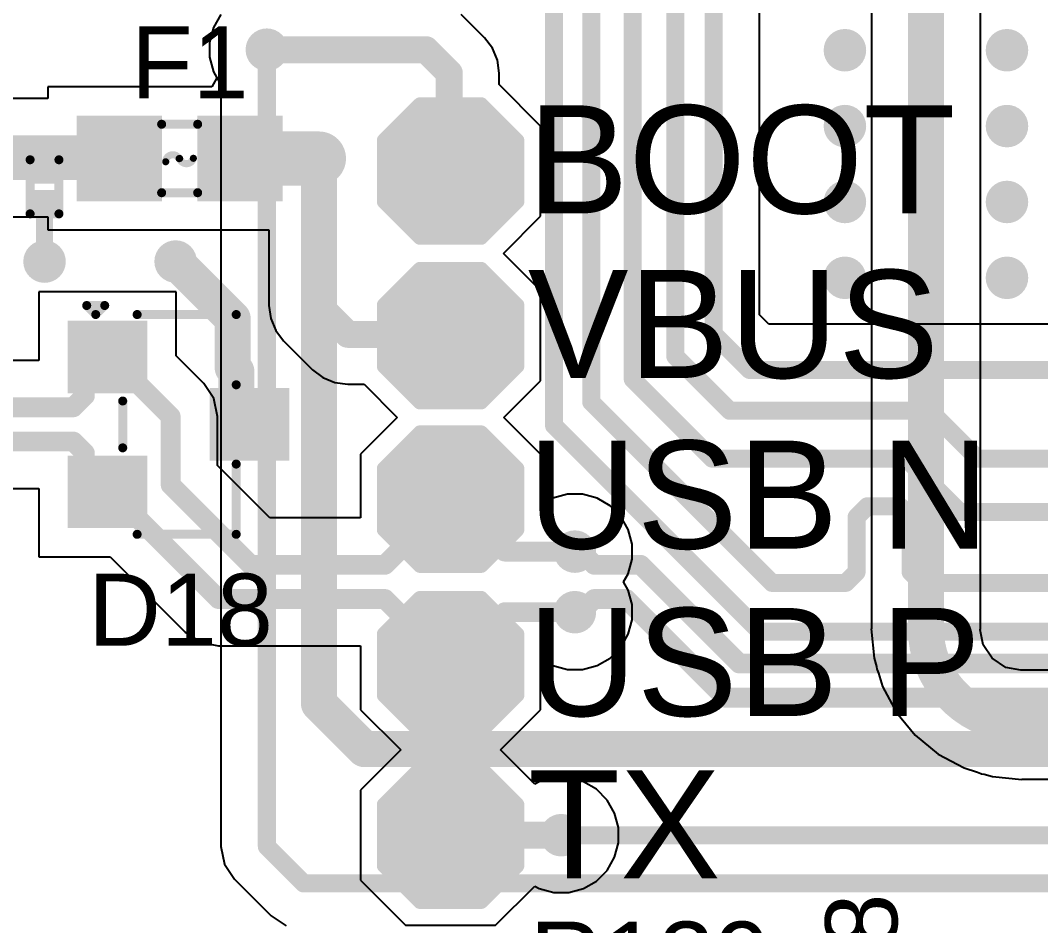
# Model space of a CAD drawing. Header units: millimetres. Extents: x 0 to 214, y 0 to 214.
# Drawn here: x 1.258 to 1.825, y 3.343 to 3.845 of the extents above; entities that cross this region are included whole.
import ezdxf

# ---------------------------------------------------------------- set-up
doc = ezdxf.new("R2010")
doc.units = ezdxf.units.MM
doc.header["$MEASUREMENT"] = 0
for name, color, linetype in [('BottomLayer', 5, 'Continuous'), ('BottomSolder', 6, 'Continuous'), ('TopLayer', 1, 'Continuous'), ('TopOverlay', 2, 'Continuous'), ('TopPaste', 8, 'Continuous'), ('TopSolder', 216, 'Continuous'), ('ViaHoleLayer', 16, 'Continuous')]:
    doc.layers.add(name, color=color, linetype=linetype)
doc.styles.add('Arial', font='', dxfattribs={"height": 0.2})
doc.styles.get('Arial').set_extended_font_data('Arial')

# ---------------------------------------------------------------- blocks, each defined once
blk = doc.blocks.new('T__________46')
at = {"layer": 'TopLayer'}
blk.add_hatch(color=1, dxfattribs=at).paths.add_polyline_path([(0.015, 0.03), (-0.015, 0.03), (-0.03, 0.015), (-0.03, -0.015), (-0.015, -0.03), (0.015, -0.03), (0.03, -0.015), (0.03, 0.015)])
at = {"layer": 'TopPaste'}
blk.add_hatch(color=8, dxfattribs=at).paths.add_polyline_path([(0.015, 0.03), (-0.015, 0.03), (-0.03, 0.015), (-0.03, -0.015), (-0.015, -0.03), (0.015, -0.03), (0.03, -0.015), (0.03, 0.015)])
at = {"layer": 'TopSolder'}
blk.add_hatch(color=216, dxfattribs=at).paths.add_polyline_path([(0.017, 0.034), (-0.017, 0.034), (-0.034, 0.017), (-0.034, -0.017), (-0.017, -0.034), (0.017, -0.034), (0.034, -0.017), (0.034, 0.017)])
at = {"layer": 'TopOverlay', "const_width": 0.00787}
for points in [[(-0.037, 0.017), (-0.017, 0.037)], [(-0.017, 0.037), (0.017, 0.037)], [(0.017, 0.037), (0.037, 0.017)], [(-0.037, -0.017), (-0.037, 0.017)], [(0.037, -0.017), (0.037, 0.017)], [(-0.037, -0.017), (-0.017, -0.037)], [(0.017, -0.037), (0.037, -0.017)], [(-0.017, -0.037), (0.017, -0.037)]]:
    blk.add_lwpolyline(points, dxfattribs=at)
at = {"layer": 'TopOverlay', "const_width": 0.00394}
for points in [[(-0.01897, 0.037, 1), (-0.01503, 0.037, 1)], [(-0.01897, 0.037, 1), (-0.01503, 0.037, 1)], [(0.01503, 0.037, 1), (0.01897, 0.037, 1)], [(0.01503, 0.037, 1), (0.01897, 0.037, 1)], [(-0.03897, 0.017, 1), (-0.03503, 0.017, 1)], [(-0.03897, 0.017, 1), (-0.03503, 0.017, 1)], [(0.03503, 0.017, 1), (0.03897, 0.017, 1)], [(0.03503, 0.017, 1), (0.03897, 0.017, 1)], [(-0.03897, -0.017, 1), (-0.03503, -0.017, 1)], [(-0.03897, -0.017, 1), (-0.03503, -0.017, 1)], [(0.03503, -0.017, 1), (0.03897, -0.017, 1)], [(0.03503, -0.017, 1), (0.03897, -0.017, 1)], [(-0.01897, -0.037, 1), (-0.01503, -0.037, 1)], [(-0.01897, -0.037, 1), (-0.01503, -0.037, 1)], [(0.01503, -0.037, 1), (0.01897, -0.037, 1)], [(0.01503, -0.037, 1), (0.01897, -0.037, 1)]]:
    blk.add_lwpolyline(points, format="xyb", close=True, dxfattribs=at)
blk = doc.blocks.new('T__________47')
at = {"layer": 'TopLayer'}
blk.add_hatch(color=1, dxfattribs=at).paths.add_polyline_path([(0.015, 0.03), (-0.015, 0.03), (-0.03, 0.015), (-0.03, -0.015), (-0.015, -0.03), (0.015, -0.03), (0.03, -0.015), (0.03, 0.015)])
at = {"layer": 'TopPaste'}
blk.add_hatch(color=8, dxfattribs=at).paths.add_polyline_path([(0.015, 0.03), (-0.015, 0.03), (-0.03, 0.015), (-0.03, -0.015), (-0.015, -0.03), (0.015, -0.03), (0.03, -0.015), (0.03, 0.015)])
at = {"layer": 'TopSolder'}
blk.add_hatch(color=216, dxfattribs=at).paths.add_polyline_path([(0.017, 0.034), (-0.017, 0.034), (-0.034, 0.017), (-0.034, -0.017), (-0.017, -0.034), (0.017, -0.034), (0.034, -0.017), (0.034, 0.017)])
at = {"layer": 'TopOverlay', "const_width": 0.00787}
for points in [[(-0.037, 0.017), (-0.017, 0.037)], [(-0.017, 0.037), (0.017, 0.037)], [(0.017, 0.037), (0.037, 0.017)], [(-0.037, -0.017), (-0.037, 0.017)], [(0.037, -0.017), (0.037, 0.017)], [(-0.037, -0.017), (-0.017, -0.037)], [(0.017, -0.037), (0.037, -0.017)], [(-0.017, -0.037), (0.017, -0.037)]]:
    blk.add_lwpolyline(points, dxfattribs=at)
at = {"layer": 'TopOverlay', "const_width": 0.00394}
for points in [[(-0.01897, 0.037, 1), (-0.01503, 0.037, 1)], [(-0.01897, 0.037, 1), (-0.01503, 0.037, 1)], [(0.01503, 0.037, 1), (0.01897, 0.037, 1)], [(0.01503, 0.037, 1), (0.01897, 0.037, 1)], [(-0.03897, 0.017, 1), (-0.03503, 0.017, 1)], [(-0.03897, 0.017, 1), (-0.03503, 0.017, 1)], [(0.03503, 0.017, 1), (0.03897, 0.017, 1)], [(0.03503, 0.017, 1), (0.03897, 0.017, 1)], [(-0.03897, -0.017, 1), (-0.03503, -0.017, 1)], [(-0.03897, -0.017, 1), (-0.03503, -0.017, 1)], [(0.03503, -0.017, 1), (0.03897, -0.017, 1)], [(0.03503, -0.017, 1), (0.03897, -0.017, 1)], [(-0.01897, -0.037, 1), (-0.01503, -0.037, 1)], [(-0.01897, -0.037, 1), (-0.01503, -0.037, 1)], [(0.01503, -0.037, 1), (0.01897, -0.037, 1)], [(0.01503, -0.037, 1), (0.01897, -0.037, 1)]]:
    blk.add_lwpolyline(points, format="xyb", close=True, dxfattribs=at)
blk = doc.blocks.new('T__________48')
at = {"layer": 'TopLayer'}
blk.add_hatch(color=1, dxfattribs=at).paths.add_polyline_path([(0.015, 0.03), (-0.015, 0.03), (-0.03, 0.015), (-0.03, -0.015), (-0.015, -0.03), (0.015, -0.03), (0.03, -0.015), (0.03, 0.015)])
at = {"layer": 'TopPaste'}
blk.add_hatch(color=8, dxfattribs=at).paths.add_polyline_path([(0.015, 0.03), (-0.015, 0.03), (-0.03, 0.015), (-0.03, -0.015), (-0.015, -0.03), (0.015, -0.03), (0.03, -0.015), (0.03, 0.015)])
at = {"layer": 'TopSolder'}
blk.add_hatch(color=216, dxfattribs=at).paths.add_polyline_path([(0.017, 0.034), (-0.017, 0.034), (-0.034, 0.017), (-0.034, -0.017), (-0.017, -0.034), (0.017, -0.034), (0.034, -0.017), (0.034, 0.017)])
at = {"layer": 'TopOverlay', "const_width": 0.00787}
for points in [[(-0.037, 0.017), (-0.017, 0.037)], [(-0.017, 0.037), (0.017, 0.037)], [(0.017, 0.037), (0.037, 0.017)], [(-0.037, -0.017), (-0.037, 0.017)], [(0.037, -0.017), (0.037, 0.017)], [(-0.037, -0.017), (-0.017, -0.037)], [(0.017, -0.037), (0.037, -0.017)], [(-0.017, -0.037), (0.017, -0.037)]]:
    blk.add_lwpolyline(points, dxfattribs=at)
at = {"layer": 'TopOverlay', "const_width": 0.00394}
for points in [[(-0.01897, 0.037, 1), (-0.01503, 0.037, 1)], [(-0.01897, 0.037, 1), (-0.01503, 0.037, 1)], [(0.01503, 0.037, 1), (0.01897, 0.037, 1)], [(0.01503, 0.037, 1), (0.01897, 0.037, 1)], [(-0.03897, 0.017, 1), (-0.03503, 0.017, 1)], [(-0.03897, 0.017, 1), (-0.03503, 0.017, 1)], [(0.03503, 0.017, 1), (0.03897, 0.017, 1)], [(0.03503, 0.017, 1), (0.03897, 0.017, 1)], [(-0.03897, -0.017, 1), (-0.03503, -0.017, 1)], [(-0.03897, -0.017, 1), (-0.03503, -0.017, 1)], [(0.03503, -0.017, 1), (0.03897, -0.017, 1)], [(0.03503, -0.017, 1), (0.03897, -0.017, 1)], [(-0.01897, -0.037, 1), (-0.01503, -0.037, 1)], [(-0.01897, -0.037, 1), (-0.01503, -0.037, 1)], [(0.01503, -0.037, 1), (0.01897, -0.037, 1)], [(0.01503, -0.037, 1), (0.01897, -0.037, 1)]]:
    blk.add_lwpolyline(points, format="xyb", close=True, dxfattribs=at)
blk = doc.blocks.new('T__________49')
at = {"layer": 'TopLayer'}
blk.add_hatch(color=1, dxfattribs=at).paths.add_polyline_path([(0.015, 0.03), (-0.015, 0.03), (-0.03, 0.015), (-0.03, -0.015), (-0.015, -0.03), (0.015, -0.03), (0.03, -0.015), (0.03, 0.015)])
at = {"layer": 'TopPaste'}
blk.add_hatch(color=8, dxfattribs=at).paths.add_polyline_path([(0.015, 0.03), (-0.015, 0.03), (-0.03, 0.015), (-0.03, -0.015), (-0.015, -0.03), (0.015, -0.03), (0.03, -0.015), (0.03, 0.015)])
at = {"layer": 'TopSolder'}
blk.add_hatch(color=216, dxfattribs=at).paths.add_polyline_path([(0.017, 0.034), (-0.017, 0.034), (-0.034, 0.017), (-0.034, -0.017), (-0.017, -0.034), (0.017, -0.034), (0.034, -0.017), (0.034, 0.017)])
at = {"layer": 'TopOverlay', "const_width": 0.00787}
for points in [[(-0.037, 0.017), (-0.017, 0.037)], [(-0.017, 0.037), (0.017, 0.037)], [(0.017, 0.037), (0.037, 0.017)], [(-0.037, -0.017), (-0.037, 0.017)], [(0.037, -0.017), (0.037, 0.017)], [(-0.037, -0.017), (-0.017, -0.037)], [(0.017, -0.037), (0.037, -0.017)], [(-0.017, -0.037), (0.017, -0.037)]]:
    blk.add_lwpolyline(points, dxfattribs=at)
at = {"layer": 'TopOverlay', "const_width": 0.00394}
for points in [[(-0.01897, 0.037, 1), (-0.01503, 0.037, 1)], [(-0.01897, 0.037, 1), (-0.01503, 0.037, 1)], [(0.01503, 0.037, 1), (0.01897, 0.037, 1)], [(0.01503, 0.037, 1), (0.01897, 0.037, 1)], [(-0.03897, 0.017, 1), (-0.03503, 0.017, 1)], [(-0.03897, 0.017, 1), (-0.03503, 0.017, 1)], [(0.03503, 0.017, 1), (0.03897, 0.017, 1)], [(0.03503, 0.017, 1), (0.03897, 0.017, 1)], [(-0.03897, -0.017, 1), (-0.03503, -0.017, 1)], [(-0.03897, -0.017, 1), (-0.03503, -0.017, 1)], [(0.03503, -0.017, 1), (0.03897, -0.017, 1)], [(0.03503, -0.017, 1), (0.03897, -0.017, 1)], [(-0.01897, -0.037, 1), (-0.01503, -0.037, 1)], [(-0.01897, -0.037, 1), (-0.01503, -0.037, 1)], [(0.01503, -0.037, 1), (0.01897, -0.037, 1)], [(0.01503, -0.037, 1), (0.01897, -0.037, 1)]]:
    blk.add_lwpolyline(points, format="xyb", close=True, dxfattribs=at)
blk = doc.blocks.new('T__________50')
at = {"layer": 'TopLayer'}
blk.add_hatch(color=1, dxfattribs=at).paths.add_polyline_path([(0.015, 0.03), (-0.015, 0.03), (-0.03, 0.015), (-0.03, -0.015), (-0.015, -0.03), (0.015, -0.03), (0.03, -0.015), (0.03, 0.015)])
at = {"layer": 'TopPaste'}
blk.add_hatch(color=8, dxfattribs=at).paths.add_polyline_path([(0.015, 0.03), (-0.015, 0.03), (-0.03, 0.015), (-0.03, -0.015), (-0.015, -0.03), (0.015, -0.03), (0.03, -0.015), (0.03, 0.015)])
at = {"layer": 'TopSolder'}
blk.add_hatch(color=216, dxfattribs=at).paths.add_polyline_path([(0.017, 0.034), (-0.017, 0.034), (-0.034, 0.017), (-0.034, -0.017), (-0.017, -0.034), (0.017, -0.034), (0.034, -0.017), (0.034, 0.017)])
at = {"layer": 'TopOverlay', "const_width": 0.00787}
for points in [[(-0.037, 0.017), (-0.017, 0.037)], [(-0.017, 0.037), (0.017, 0.037)], [(0.017, 0.037), (0.037, 0.017)], [(-0.037, -0.017), (-0.037, 0.017)], [(0.037, -0.017), (0.037, 0.017)], [(-0.037, -0.017), (-0.017, -0.037)], [(0.017, -0.037), (0.037, -0.017)], [(-0.017, -0.037), (0.017, -0.037)]]:
    blk.add_lwpolyline(points, dxfattribs=at)
at = {"layer": 'TopOverlay', "const_width": 0.00394}
for points in [[(-0.01897, 0.037, 1), (-0.01503, 0.037, 1)], [(-0.01897, 0.037, 1), (-0.01503, 0.037, 1)], [(0.01503, 0.037, 1), (0.01897, 0.037, 1)], [(0.01503, 0.037, 1), (0.01897, 0.037, 1)], [(-0.03897, 0.017, 1), (-0.03503, 0.017, 1)], [(-0.03897, 0.017, 1), (-0.03503, 0.017, 1)], [(0.03503, 0.017, 1), (0.03897, 0.017, 1)], [(0.03503, 0.017, 1), (0.03897, 0.017, 1)], [(-0.03897, -0.017, 1), (-0.03503, -0.017, 1)], [(-0.03897, -0.017, 1), (-0.03503, -0.017, 1)], [(0.03503, -0.017, 1), (0.03897, -0.017, 1)], [(0.03503, -0.017, 1), (0.03897, -0.017, 1)], [(-0.01897, -0.037, 1), (-0.01503, -0.037, 1)], [(-0.01897, -0.037, 1), (-0.01503, -0.037, 1)], [(0.01503, -0.037, 1), (0.01897, -0.037, 1)], [(0.01503, -0.037, 1), (0.01897, -0.037, 1)]]:
    blk.add_lwpolyline(points, format="xyb", close=True, dxfattribs=at)
blk = doc.blocks.new('F____0603_165')
at = {"layer": 'TopLayer'}
for points in [[(-0.01378, -0.01969), (-0.05315, -0.01969), (-0.05315, 0.01969), (-0.01378, 0.01969)], [(0.05315, -0.01969), (0.01378, -0.01969), (0.01378, 0.01969), (0.05315, 0.01969)]]:
    blk.add_hatch(color=1, dxfattribs=at).paths.add_polyline_path(points)
at = {"layer": 'TopPaste'}
for points in [[(-0.01378, -0.01969), (-0.05315, -0.01969), (-0.05315, 0.01969), (-0.01378, 0.01969)], [(0.05315, -0.01969), (0.01378, -0.01969), (0.01378, 0.01969), (0.05315, 0.01969)]]:
    blk.add_hatch(color=8, dxfattribs=at).paths.add_polyline_path(points)
at = {"layer": 'TopSolder'}
for points in [[(-0.00978, -0.02369), (-0.05715, -0.02369), (-0.05715, 0.02369), (-0.00978, 0.02369)], [(0.05715, -0.02369), (0.00978, -0.02369), (0.00978, 0.02369), (0.05715, 0.02369)]]:
    blk.add_hatch(color=216, dxfattribs=at).paths.add_polyline_path(points)
at = {"layer": 'TopOverlay', "const_width": 0.005}
for points in [[(0.01, 0.019), (-0.01, 0.019)], [(0.01, -0.019), (-0.01, -0.019)]]:
    blk.add_lwpolyline(points, dxfattribs=at)
at = {"layer": 'TopOverlay'}
for points, const_width in [([(-0.01125, 0.019, 1), (-0.00875, 0.019, 1)], 0.0025), ([(0.00875, 0.019, 1), (0.01125, 0.019, 1)], 0.0025), ([(-0.0086, -0.0001, 1), (-0.00663, -0.0001, 1)], 0.00197), ([(-0.00098, 0, 1), (0.00098, 0, 1)], 0.00197), ([(-0.00071, 0.00008, 1), (0.00126, 0.00008, 1)], 0.00197), ([(0.00674, 0.00181, 1), (0.00871, 0.00181, 1)], 0.00197), ([(-0.01125, -0.019, 1), (-0.00875, -0.019, 1)], 0.0025), ([(0.00875, -0.019, 1), (0.01125, -0.019, 1)], 0.0025)]:
    blk.add_lwpolyline(points, format="xyb", close=True, dxfattribs=dict(at, const_width=const_width))
at = {"layer": 'TopOverlay', "const_width": 0.00394}
for points in [[(-0.00761, -0.0001, -0.770164), (0, 0)], [(0.00773, 0.00181, -0.784117), (0.00028, 0.00008)]]:
    blk.add_lwpolyline(points, format="xyb", dxfattribs=at)
blk = doc.blocks.new('S___23_167')
at = {"layer": 'TopLayer'}
for points in [[(-0.01614, 0.05748), (0.01614, 0.05748), (0.01614, 0.02126), (-0.01614, 0.02126)], [(-0.05354, -0.02126), (-0.02126, -0.02126), (-0.02126, -0.05748), (-0.05354, -0.05748)], [(0.02126, -0.02126), (0.05354, -0.02126), (0.05354, -0.05748), (0.02126, -0.05748)]]:
    blk.add_hatch(color=1, dxfattribs=at).paths.add_polyline_path(points)
at = {"layer": 'TopPaste'}
for points in [[(-0.01614, 0.05748), (0.01614, 0.05748), (0.01614, 0.02126), (-0.01614, 0.02126)], [(-0.05354, -0.02126), (-0.02126, -0.02126), (-0.02126, -0.05748), (-0.05354, -0.05748)], [(0.02126, -0.02126), (0.05354, -0.02126), (0.05354, -0.05748), (0.02126, -0.05748)]]:
    blk.add_hatch(color=8, dxfattribs=at).paths.add_polyline_path(points)
at = {"layer": 'TopSolder'}
for points in [[(-0.02014, 0.06148), (0.02014, 0.06148), (0.02014, 0.01726), (-0.02014, 0.01726)], [(-0.05754, -0.01726), (-0.01726, -0.01726), (-0.01726, -0.06148), (-0.05754, -0.06148)], [(0.01726, -0.01726), (0.05754, -0.01726), (0.05754, -0.06148), (0.01726, -0.06148)]]:
    blk.add_hatch(color=216, dxfattribs=at).paths.add_polyline_path(points)
at = {"layer": 'TopOverlay', "const_width": 0.005}
for points in [[(-0.061, -0.023), (-0.061, 0.032)], [(-0.022, 0.032), (-0.061, 0.032)], [(0.061, 0.032), (0.022, 0.032)], [(0.061, -0.023), (0.061, 0.032)], [(0.013, -0.031), (-0.013, -0.031)], [(-0.061, -0.046), (-0.066, -0.041)], [(-0.066, -0.051), (-0.066, -0.041)], [(-0.066, -0.051), (-0.061, -0.046)]]:
    blk.add_lwpolyline(points, dxfattribs=at)
at = {"layer": 'TopOverlay', "const_width": 0.0025}
for points in [[(-0.06225, 0.032, 1), (-0.05975, 0.032, 1)], [(-0.06225, 0.032, 1), (-0.05975, 0.032, 1)], [(-0.02325, 0.032, 1), (-0.02075, 0.032, 1)], [(0.02075, 0.032, 1), (0.02325, 0.032, 1)], [(0.05975, 0.032, 1), (0.06225, 0.032, 1)], [(0.05975, 0.032, 1), (0.06225, 0.032, 1)], [(-0.06225, -0.023, 1), (-0.05975, -0.023, 1)], [(0.05975, -0.023, 1), (0.06225, -0.023, 1)], [(-0.01425, -0.031, 1), (-0.01175, -0.031, 1)], [(0.01175, -0.031, 1), (0.01425, -0.031, 1)], [(-0.06725, -0.041, 1), (-0.06475, -0.041, 1)], [(-0.06725, -0.041, 1), (-0.06475, -0.041, 1)], [(-0.06225, -0.046, 1), (-0.05975, -0.046, 1)], [(-0.06225, -0.046, 1), (-0.05975, -0.046, 1)], [(-0.06725, -0.051, 1), (-0.06475, -0.051, 1)], [(-0.06725, -0.051, 1), (-0.06475, -0.051, 1)]]:
    blk.add_lwpolyline(points, format="xyb", close=True, dxfattribs=at)
blk = doc.blocks.new('DSN0603_2_168')
at = {"layer": 'TopLayer'}
for points in [[(-0.01181, 0.00472), (-0.00394, 0.00472), (-0.00394, -0.00472), (-0.01181, -0.00472)], [(0.00394, 0.00472), (0.01181, 0.00472), (0.01181, -0.00472), (0.00394, -0.00472)]]:
    blk.add_hatch(color=1, dxfattribs=at).paths.add_polyline_path(points)
at = {"layer": 'TopPaste'}
for points in [[(-0.01181, 0.00472), (-0.00394, 0.00472), (-0.00394, -0.00472), (-0.01181, -0.00472)], [(0.00394, 0.00472), (0.01181, 0.00472), (0.01181, -0.00472), (0.00394, -0.00472)]]:
    blk.add_hatch(color=8, dxfattribs=at).paths.add_polyline_path(points)
at = {"layer": 'TopSolder'}
for points in [[(-0.01398, 0.00689), (-0.00177, 0.00689), (-0.00177, -0.00689), (-0.01398, -0.00689)], [(0.00177, 0.00689), (0.01398, 0.00689), (0.01398, -0.00689), (0.00177, -0.00689)]]:
    blk.add_hatch(color=216, dxfattribs=at).paths.add_polyline_path(points)
at = {"layer": 'TopOverlay', "const_width": 0.005}
for points in [[(-0.015, 0.008), (0.015, 0.008)], [(-0.015, 0.008), (-0.015, -0.008)], [(0.015, 0.008), (0.015, -0.008)], [(-0.015, -0.008), (0.015, -0.008)]]:
    blk.add_lwpolyline(points, dxfattribs=at)
at = {"layer": 'TopOverlay', "const_width": 0.0025}
for points in [[(-0.01625, 0.008, 1), (-0.01375, 0.008, 1)], [(-0.01625, 0.008, 1), (-0.01375, 0.008, 1)], [(0.01375, 0.008, 1), (0.01625, 0.008, 1)], [(0.01375, 0.008, 1), (0.01625, 0.008, 1)], [(-0.01625, -0.008, 1), (-0.01375, -0.008, 1)], [(-0.01625, -0.008, 1), (-0.01375, -0.008, 1)], [(0.01375, -0.008, 1), (0.01625, -0.008, 1)], [(0.01375, -0.008, 1), (0.01625, -0.008, 1)]]:
    blk.add_lwpolyline(points, format="xyb", close=True, dxfattribs=at)

msp = doc.modelspace()

# ---------------------------------------------------------------- hatches: boundary and pattern name
at = {"layer": 'BottomLayer'}
h = msp.add_hatch(color=5, dxfattribs=at)
edge = h.paths.add_edge_path()
edge.add_arc((1.395, 3.829), 0.01181, 0, 360)
h = msp.add_hatch(color=5, dxfattribs=at)
edge = h.paths.add_edge_path()
edge.add_arc((1.71589, 3.8287), 0.01181, 0, 360)
h = msp.add_hatch(color=5, dxfattribs=at)
edge = h.paths.add_edge_path()
edge.add_arc((1.80585, 3.8287), 0.01181, 0, 360)
h = msp.add_hatch(color=5, dxfattribs=at)
edge = h.paths.add_edge_path()
edge.add_arc((1.71589, 3.78659), 0.01181, 0, 360)
h = msp.add_hatch(color=5, dxfattribs=at)
edge = h.paths.add_edge_path()
edge.add_arc((1.80585, 3.78659), 0.01181, 0, 360)
h = msp.add_hatch(color=5, dxfattribs=at)
edge = h.paths.add_edge_path()
edge.add_arc((1.42394, 3.76861), 0.01181, 0, 360)
h = msp.add_hatch(color=5, dxfattribs=at)
edge = h.paths.add_edge_path()
edge.add_arc((1.71589, 3.74448), 0.01181, 0, 360)
h = msp.add_hatch(color=5, dxfattribs=at)
edge = h.paths.add_edge_path()
edge.add_arc((1.80585, 3.74448), 0.01181, 0, 360)
h = msp.add_hatch(color=5, dxfattribs=at)
edge = h.paths.add_edge_path()
edge.add_arc((1.2716, 3.7114), 0.01181, 0, 360)
h = msp.add_hatch(color=5, dxfattribs=at)
edge = h.paths.add_edge_path()
edge.add_arc((1.34437, 3.7114), 0.01181, 0, 360)
h = msp.add_hatch(color=5, dxfattribs=at)
edge = h.paths.add_edge_path()
edge.add_arc((1.71589, 3.70237), 0.01181, 0, 360)
h = msp.add_hatch(color=5, dxfattribs=at)
edge = h.paths.add_edge_path()
edge.add_arc((1.80585, 3.70237), 0.01181, 0, 360)
h = msp.add_hatch(color=5, dxfattribs=at)
edge = h.paths.add_edge_path()
edge.add_arc((1.566, 3.5504), 0.01181, 0, 360)
h = msp.add_hatch(color=5, dxfattribs=at)
edge = h.paths.add_edge_path()
edge.add_arc((1.566, 3.51678), 0.01181, 0, 360)
h = msp.add_hatch(color=5, dxfattribs=at)
edge = h.paths.add_edge_path()
edge.add_arc((1.55843, 3.393), 0.01181, 0, 360)
at = {"layer": 'BottomSolder'}
h = msp.add_hatch(color=6, dxfattribs=at)
edge = h.paths.add_edge_path()
edge.add_arc((1.42394, 3.76861), 0.00591, 0, 360)
h = msp.add_hatch(color=6, dxfattribs=at)
edge = h.paths.add_edge_path()
edge.add_arc((1.2716, 3.7114), 0.00591, 0, 360)
at = {"layer": 'TopLayer'}
h = msp.add_hatch(color=1, dxfattribs=at)
edge = h.paths.add_edge_path()
edge.add_arc((1.395, 3.829), 0.01181, 0, 360)
h = msp.add_hatch(color=1, dxfattribs=at)
edge = h.paths.add_edge_path()
edge.add_arc((1.71589, 3.8287), 0.01181, 0, 360)
h = msp.add_hatch(color=1, dxfattribs=at)
edge = h.paths.add_edge_path()
edge.add_arc((1.80585, 3.8287), 0.01181, 0, 360)
h = msp.add_hatch(color=1, dxfattribs=at)
edge = h.paths.add_edge_path()
edge.add_arc((1.71589, 3.78659), 0.01181, 0, 360)
h = msp.add_hatch(color=1, dxfattribs=at)
edge = h.paths.add_edge_path()
edge.add_arc((1.80585, 3.78659), 0.01181, 0, 360)
for points in [[(1.1356, 3.7567), (1.33282, 3.7567), (1.33282, 3.78154), (1.1356, 3.78154)], [(1.26687, 3.7114), (1.27632, 3.7114), (1.27632, 3.74502), (1.26687, 3.74502)]]:
    msp.add_hatch(color=1, dxfattribs=at).paths.add_polyline_path(points)
h = msp.add_hatch(color=1, dxfattribs=at)
edge = h.paths.add_edge_path()
edge.add_arc((1.42394, 3.76861), 0.01181, 0, 360)
h = msp.add_hatch(color=1, dxfattribs=at)
edge = h.paths.add_edge_path()
edge.add_arc((1.71589, 3.74448), 0.01181, 0, 360)
h = msp.add_hatch(color=1, dxfattribs=at)
edge = h.paths.add_edge_path()
edge.add_arc((1.80585, 3.74448), 0.01181, 0, 360)
h = msp.add_hatch(color=1, dxfattribs=at)
edge = h.paths.add_edge_path()
edge.add_arc((1.2716, 3.7114), 0.01181, 0, 360)
h = msp.add_hatch(color=1, dxfattribs=at)
edge = h.paths.add_edge_path()
edge.add_arc((1.34437, 3.7114), 0.01181, 0, 360)
h = msp.add_hatch(color=1, dxfattribs=at)
edge = h.paths.add_edge_path()
edge.add_arc((1.71589, 3.70237), 0.01181, 0, 360)
h = msp.add_hatch(color=1, dxfattribs=at)
edge = h.paths.add_edge_path()
edge.add_arc((1.80585, 3.70237), 0.01181, 0, 360)
h = msp.add_hatch(color=1, dxfattribs=at)
edge = h.paths.add_edge_path()
edge.add_arc((1.566, 3.5504), 0.01181, 0, 360)
h = msp.add_hatch(color=1, dxfattribs=at)
edge = h.paths.add_edge_path()
edge.add_arc((1.566, 3.51678), 0.01181, 0, 360)
h = msp.add_hatch(color=1, dxfattribs=at)
edge = h.paths.add_edge_path()
edge.add_arc((1.55843, 3.393), 0.01181, 0, 360)
at = {"layer": 'TopSolder'}
h = msp.add_hatch(color=216, dxfattribs=at)
edge = h.paths.add_edge_path()
edge.add_arc((1.42394, 3.76861), 0.00591, 0, 360)
h = msp.add_hatch(color=216, dxfattribs=at)
edge = h.paths.add_edge_path()
edge.add_arc((1.2716, 3.7114), 0.00591, 0, 360)
at = {"layer": 'ViaHoleLayer'}
h = msp.add_hatch(color=16, dxfattribs=at)
edge = h.paths.add_edge_path()
edge.add_arc((1.395, 3.829), 0.00591, 0, 360)
h = msp.add_hatch(color=16, dxfattribs=at)
edge = h.paths.add_edge_path()
edge.add_arc((1.71589, 3.8287), 0.00591, 0, 360)
h = msp.add_hatch(color=16, dxfattribs=at)
edge = h.paths.add_edge_path()
edge.add_arc((1.80585, 3.8287), 0.00591, 0, 360)
h = msp.add_hatch(color=16, dxfattribs=at)
edge = h.paths.add_edge_path()
edge.add_arc((1.71589, 3.78659), 0.00591, 0, 360)
h = msp.add_hatch(color=16, dxfattribs=at)
edge = h.paths.add_edge_path()
edge.add_arc((1.80585, 3.78659), 0.00591, 0, 360)
h = msp.add_hatch(color=16, dxfattribs=at)
edge = h.paths.add_edge_path()
edge.add_arc((1.42394, 3.76861), 0.00591, 0, 360)
h = msp.add_hatch(color=16, dxfattribs=at)
edge = h.paths.add_edge_path()
edge.add_arc((1.71589, 3.74448), 0.00591, 0, 360)
h = msp.add_hatch(color=16, dxfattribs=at)
edge = h.paths.add_edge_path()
edge.add_arc((1.80585, 3.74448), 0.00591, 0, 360)
h = msp.add_hatch(color=16, dxfattribs=at)
edge = h.paths.add_edge_path()
edge.add_arc((1.2716, 3.7114), 0.00591, 0, 360)
h = msp.add_hatch(color=16, dxfattribs=at)
edge = h.paths.add_edge_path()
edge.add_arc((1.34437, 3.7114), 0.00591, 0, 360)
h = msp.add_hatch(color=16, dxfattribs=at)
edge = h.paths.add_edge_path()
edge.add_arc((1.71589, 3.70237), 0.00591, 0, 360)
h = msp.add_hatch(color=16, dxfattribs=at)
edge = h.paths.add_edge_path()
edge.add_arc((1.80585, 3.70237), 0.00591, 0, 360)
h = msp.add_hatch(color=16, dxfattribs=at)
edge = h.paths.add_edge_path()
edge.add_arc((1.566, 3.5504), 0.00591, 0, 360)
h = msp.add_hatch(color=16, dxfattribs=at)
edge = h.paths.add_edge_path()
edge.add_arc((1.566, 3.51678), 0.00591, 0, 360)
h = msp.add_hatch(color=16, dxfattribs=at)
edge = h.paths.add_edge_path()
edge.add_arc((1.55843, 3.393), 0.00591, 0, 360)

# ---------------------------------------------------------------- linework, layer by layer
at = {"layer": 'BottomLayer'}
for p, q in [((1.66851, 3.68177), (1.66851, 4.09805)), ((1.36954, 3.84853), (1.36536, 3.84128)), ((1.36536, 3.84128), (1.36319, 3.83319)), ((1.36319, 3.83319), (1.36319, 3.82481)), ((1.36319, 3.82481), (1.36536, 3.81672)), ((1.36536, 3.81672), (1.36951, 3.80953)), ((1.36951, 3.80953), (1.36951, 3.3867)), ((1.67359, 3.67669), (1.66851, 3.68177)), ((1.95399, 3.67669), (1.67359, 3.67669)), ((1.36951, 3.3867), (1.37145, 3.37694)), ((1.37145, 3.37694), (1.37698, 3.36867)), ((1.37698, 3.36867), (1.39748, 3.34816)), ((1.39748, 3.34816), (1.40575, 3.34264))]:
    msp.add_line(p, q, dxfattribs=at)
for points, const_width in [([(1.64302, 3.67122), (1.64302, 4.09805)], 0.01), ([(1.62172, 3.65883), (1.62172, 4.0668)], 0.01), ([(1.59812, 3.64611), (1.59812, 3.98674)], 0.01), ([(1.57506, 3.63341), (1.57506, 3.95599)], 0.01), ([(1.55444, 3.62032), (1.55444, 3.92341)], 0.01), ([(1.395, 3.3867), (1.395, 3.829)], 0.01), ([(1.42394, 3.46601), (1.42394, 3.76861)], 0.02), ([(1.64302, 3.67122), (1.66304, 3.6512)], 0.01), ([(1.62172, 3.65883), (1.65199, 3.62856)], 0.01), ([(1.66304, 3.6512), (1.98826, 3.6512)], 0.01), ([(1.59812, 3.64611), (1.64223, 3.602)], 0.01), ([(1.57506, 3.63341), (1.67542, 3.53305)], 0.01), ([(1.65199, 3.62856), (1.76316, 3.62856)], 0.01), ([(1.76316, 3.62856), (1.78972, 3.602)], 0.01), ([(1.55444, 3.62032), (1.66876, 3.506)], 0.01), ([(1.64223, 3.602), (1.75002, 3.602)], 0.01), ([(1.75002, 3.602), (1.7796, 3.57242)], 0.01), ([(1.78972, 3.602), (1.833, 3.602)], 0.01), ([(1.72238, 3.56959), (1.72838, 3.57559)], 0.01), ([(1.72838, 3.57559), (1.74638, 3.57559)], 0.01), ([(1.74638, 3.57559), (1.75238, 3.56959)], 0.01), ([(1.72238, 3.53905), (1.72238, 3.56959)], 0.01), ([(1.75238, 3.53905), (1.75238, 3.56959)], 0.01), ([(1.7796, 3.57242), (1.98822, 3.57242)], 0.01), ([(1.566, 3.5504), (1.56942, 3.5504)], 0.011), ([(1.56942, 3.5504), (1.57673, 3.54309)], 0.011), ([(1.57673, 3.54309), (1.60243, 3.54309)], 0.011), ([(1.60243, 3.54309), (1.65719, 3.48832)], 0.011), ([(1.71638, 3.53305), (1.72238, 3.53905)], 0.01), ([(1.75238, 3.53905), (1.75838, 3.53305)], 0.01), ([(1.67542, 3.53305), (1.71138, 3.53305)], 0.01), ([(1.71138, 3.53305), (1.71638, 3.53305)], 0.01), ([(1.75838, 3.53305), (1.82993, 3.53305)], 0.01), ([(1.56942, 3.51678), (1.57673, 3.52409)], 0.011), ([(1.57673, 3.52409), (1.59456, 3.52409)], 0.011), ([(1.59456, 3.52409), (1.64932, 3.46932)], 0.011), ([(1.566, 3.51678), (1.56942, 3.51678)], 0.011), ([(1.66876, 3.506), (2.04404, 3.506)], 0.01), ([(1.65719, 3.48832), (2.05111, 3.48832)], 0.011), ([(1.42394, 3.46601), (1.44919, 3.44076)], 0.02), ([(1.64932, 3.46932), (2.05898, 3.46932)], 0.011), ([(1.44919, 3.44076), (2.08924, 3.44076)], 0.02), ([(1.55843, 3.393), (2.09614, 3.393)], 0.01), ([(1.395, 3.3867), (1.41551, 3.36619)], 0.01), ([(1.41551, 3.36619), (2.5122, 3.36619)], 0.01)]:
    msp.add_lwpolyline(points, dxfattribs=dict(at, const_width=const_width))
for points, const_width in [([(1.3925, 3.829, 1), (1.3975, 3.829, 1)], 0.005), ([(1.41894, 3.76861, 1), (1.42894, 3.76861, 1)], 0.01), ([(1.64052, 3.67122, 1), (1.64552, 3.67122, 1)], 0.005), ([(1.64052, 3.67122, 1), (1.64552, 3.67122, 1)], 0.005), ([(1.61922, 3.65883, 1), (1.62422, 3.65883, 1)], 0.005), ([(1.61922, 3.65883, 1), (1.62422, 3.65883, 1)], 0.005), ([(1.66054, 3.6512, 1), (1.66554, 3.6512, 1)], 0.005), ([(1.66054, 3.6512, 1), (1.66554, 3.6512, 1)], 0.005), ([(1.59562, 3.64611, 1), (1.60062, 3.64611, 1)], 0.005), ([(1.59562, 3.64611, 1), (1.60062, 3.64611, 1)], 0.005), ([(1.57256, 3.63341, 1), (1.57756, 3.63341, 1)], 0.005), ([(1.57256, 3.63341, 1), (1.57756, 3.63341, 1)], 0.005), ([(1.64949, 3.62856, 1), (1.65449, 3.62856, 1)], 0.005), ([(1.64949, 3.62856, 1), (1.65449, 3.62856, 1)], 0.005), ([(1.76066, 3.62856, 1), (1.76566, 3.62856, 1)], 0.005), ([(1.76066, 3.62856, 1), (1.76566, 3.62856, 1)], 0.005), ([(1.55194, 3.62032, 1), (1.55694, 3.62032, 1)], 0.005), ([(1.55194, 3.62032, 1), (1.55694, 3.62032, 1)], 0.005), ([(1.63973, 3.602, 1), (1.64473, 3.602, 1)], 0.005), ([(1.63973, 3.602, 1), (1.64473, 3.602, 1)], 0.005), ([(1.74752, 3.602, 1), (1.75252, 3.602, 1)], 0.005), ([(1.74752, 3.602, 1), (1.75252, 3.602, 1)], 0.005), ([(1.78722, 3.602, 1), (1.79222, 3.602, 1)], 0.005), ([(1.78722, 3.602, 1), (1.79222, 3.602, 1)], 0.005), ([(1.72588, 3.57559, 1), (1.73088, 3.57559, 1)], 0.005), ([(1.72588, 3.57559, 1), (1.73088, 3.57559, 1)], 0.005), ([(1.74388, 3.57559, 1), (1.74888, 3.57559, 1)], 0.005), ([(1.74388, 3.57559, 1), (1.74888, 3.57559, 1)], 0.005), ([(1.71988, 3.56959, 1), (1.72488, 3.56959, 1)], 0.005), ([(1.71988, 3.56959, 1), (1.72488, 3.56959, 1)], 0.005), ([(1.74988, 3.56959, 1), (1.75488, 3.56959, 1)], 0.005), ([(1.74988, 3.56959, 1), (1.75488, 3.56959, 1)], 0.005), ([(1.7771, 3.57242, 1), (1.7821, 3.57242, 1)], 0.005), ([(1.7771, 3.57242, 1), (1.7821, 3.57242, 1)], 0.005), ([(1.56325, 3.5504, 1), (1.56875, 3.5504, 1)], 0.0055), ([(1.56667, 3.5504, 1), (1.57217, 3.5504, 1)], 0.0055), ([(1.56667, 3.5504, 1), (1.57217, 3.5504, 1)], 0.0055), ([(1.57398, 3.54309, 1), (1.57948, 3.54309, 1)], 0.0055), ([(1.57398, 3.54309, 1), (1.57948, 3.54309, 1)], 0.0055), ([(1.59968, 3.54309, 1), (1.60518, 3.54309, 1)], 0.0055), ([(1.59968, 3.54309, 1), (1.60518, 3.54309, 1)], 0.0055), ([(1.71988, 3.53905, 1), (1.72488, 3.53905, 1)], 0.005), ([(1.71988, 3.53905, 1), (1.72488, 3.53905, 1)], 0.005), ([(1.74988, 3.53905, 1), (1.75488, 3.53905, 1)], 0.005), ([(1.74988, 3.53905, 1), (1.75488, 3.53905, 1)], 0.005), ([(1.67292, 3.53305, 1), (1.67792, 3.53305, 1)], 0.005), ([(1.67292, 3.53305, 1), (1.67792, 3.53305, 1)], 0.005), ([(1.70888, 3.53305, 1), (1.71388, 3.53305, 1)], 0.005), ([(1.70888, 3.53305, 1), (1.71388, 3.53305, 1)], 0.005), ([(1.71388, 3.53305, 1), (1.71888, 3.53305, 1)], 0.005), ([(1.71388, 3.53305, 1), (1.71888, 3.53305, 1)], 0.005), ([(1.75588, 3.53305, 1), (1.76088, 3.53305, 1)], 0.005), ([(1.75588, 3.53305, 1), (1.76088, 3.53305, 1)], 0.005), ([(1.57398, 3.52409, 1), (1.57948, 3.52409, 1)], 0.0055), ([(1.57398, 3.52409, 1), (1.57948, 3.52409, 1)], 0.0055), ([(1.59181, 3.52409, 1), (1.59731, 3.52409, 1)], 0.0055), ([(1.59181, 3.52409, 1), (1.59731, 3.52409, 1)], 0.0055), ([(1.56325, 3.51678, 1), (1.56875, 3.51678, 1)], 0.0055), ([(1.56667, 3.51678, 1), (1.57217, 3.51678, 1)], 0.0055), ([(1.56667, 3.51678, 1), (1.57217, 3.51678, 1)], 0.0055), ([(1.66626, 3.506, 1), (1.67126, 3.506, 1)], 0.005), ([(1.66626, 3.506, 1), (1.67126, 3.506, 1)], 0.005), ([(1.65444, 3.48832, 1), (1.65994, 3.48832, 1)], 0.0055), ([(1.65444, 3.48832, 1), (1.65994, 3.48832, 1)], 0.0055), ([(1.41894, 3.46601, 1), (1.42894, 3.46601, 1)], 0.01), ([(1.41894, 3.46601, 1), (1.42894, 3.46601, 1)], 0.01), ([(1.64657, 3.46932, 1), (1.65207, 3.46932, 1)], 0.0055), ([(1.64657, 3.46932, 1), (1.65207, 3.46932, 1)], 0.0055), ([(1.44419, 3.44076, 1), (1.45419, 3.44076, 1)], 0.01), ([(1.44419, 3.44076, 1), (1.45419, 3.44076, 1)], 0.01), ([(1.55593, 3.393, 1), (1.56093, 3.393, 1)], 0.005), ([(1.3925, 3.3867, 1), (1.3975, 3.3867, 1)], 0.005), ([(1.3925, 3.3867, 1), (1.3975, 3.3867, 1)], 0.005), ([(1.41301, 3.36619, 1), (1.41801, 3.36619, 1)], 0.005), ([(1.41301, 3.36619, 1), (1.41801, 3.36619, 1)], 0.005)]:
    msp.add_lwpolyline(points, format="xyb", close=True, dxfattribs=dict(at, const_width=const_width))
at = {"layer": 'TopLayer'}
for p, q in [((1.73061, 4.30919), (1.73061, 3.50757)), ((1.79113, 3.50757), (1.79113, 4.30919)), ((1.36954, 3.84853), (1.36536, 3.84128)), ((1.51587, 3.83561), (1.50287, 3.84861)), ((1.36536, 3.84128), (1.36319, 3.83319)), ((1.52028, 3.82987), (1.51587, 3.83561)), ((1.36319, 3.83319), (1.36319, 3.82481)), ((1.52305, 3.82318), (1.52028, 3.82987)), ((1.36319, 3.82481), (1.36536, 3.81672)), ((1.524, 3.816), (1.52305, 3.82318)), ((1.36733, 3.8133), (1.36445, 3.8083)), ((1.36536, 3.81672), (1.36733, 3.8133)), ((1.524, 3.80965), (1.524, 3.816)), ((1.36445, 3.8083), (1.27345, 3.8083)), ((1.27345, 3.8083), (1.27345, 3.80193)), ((1.547, 3.78664), (1.524, 3.80965)), ((1.27345, 3.80193), (1.17511, 3.80193)), ((1.547, 3.73664), (1.547, 3.78664)), ((1.17612, 3.73631), (1.27345, 3.73631)), ((1.27345, 3.73631), (1.27345, 3.72893)), ((1.52631, 3.71595), (1.547, 3.73664)), ((1.27345, 3.72893), (1.3962, 3.72893)), ((1.3962, 3.72893), (1.3962, 3.68706)), ((1.547, 3.69526), (1.52631, 3.71595)), ((1.34474, 3.69454), (1.26852, 3.69454)), ((1.26852, 3.69454), (1.26852, 3.6565)), ((1.34474, 3.65903), (1.34474, 3.69454)), ((1.547, 3.64526), (1.547, 3.69526)), ((1.3962, 3.68706), (1.39715, 3.67988)), ((1.39715, 3.67988), (1.39992, 3.67319)), ((1.39992, 3.67319), (1.40433, 3.66745)), ((1.40433, 3.66745), (1.42039, 3.65139)), ((1.36002, 3.64375), (1.34474, 3.65903)), ((1.26852, 3.6565), (1.2356, 3.6565)), ((1.42039, 3.65139), (1.42613, 3.64698)), ((1.36565, 3.63532), (1.36002, 3.64375)), ((1.42613, 3.64698), (1.43282, 3.64421)), ((1.43282, 3.64421), (1.44, 3.64326)), ((1.44, 3.64326), (1.449, 3.64326)), ((1.449, 3.64326), (1.46736, 3.6249)), ((1.52664, 3.6249), (1.547, 3.64526)), ((1.36763, 3.62537), (1.36565, 3.63532)), ((1.36763, 3.59818), (1.36763, 3.62537)), ((1.46736, 3.6249), (1.447, 3.60453)), ((1.547, 3.60453), (1.52664, 3.6249)), ((1.447, 3.60453), (1.447, 3.56909)), ((1.547, 3.58194), (1.547, 3.60453)), ((1.39672, 3.56909), (1.36763, 3.59818)), ((1.24357, 3.5855), (1.26852, 3.5855)), ((1.26852, 3.5855), (1.26852, 3.54746)), ((1.552, 3.57905), (1.547, 3.58194)), ((1.55372, 3.58004), (1.552, 3.57905)), ((1.56181, 3.58221), (1.55372, 3.58004)), ((1.57019, 3.58221), (1.56181, 3.58221)), ((1.57828, 3.58004), (1.57019, 3.58221)), ((1.58553, 3.57585), (1.57828, 3.58004)), ((1.59146, 3.56993), (1.58553, 3.57585)), ((1.447, 3.56909), (1.39672, 3.56909)), ((1.59564, 3.56268), (1.59146, 3.56993)), ((1.59781, 3.55459), (1.59564, 3.56268)), ((1.59781, 3.54621), (1.59781, 3.55459)), ((1.26852, 3.54746), (1.30797, 3.54746)), ((1.30797, 3.54746), (1.34972, 3.5057)), ((1.59564, 3.53812), (1.59781, 3.54621)), ((1.59303, 3.53359), (1.59564, 3.53812)), ((1.59564, 3.52906), (1.59303, 3.53359)), ((1.59781, 3.52097), (1.59564, 3.52906)), ((1.59781, 3.51259), (1.59781, 3.52097)), ((1.59564, 3.5045), (1.59781, 3.51259)), ((1.34972, 3.5057), (1.35816, 3.50007)), ((1.73061, 3.50757), (1.73046, 3.50757)), ((1.73046, 3.50757), (1.73207, 3.49125)), ((1.79105, 3.50695), (1.79113, 3.50757)), ((1.79269, 3.4987), (1.79105, 3.50695)), ((1.35816, 3.50007), (1.36811, 3.49809)), ((1.59146, 3.49725), (1.59564, 3.5045)), ((1.36811, 3.49809), (1.447, 3.49809)), ((1.447, 3.49809), (1.447, 3.46264)), ((1.58553, 3.49132), (1.59146, 3.49725)), ((1.79771, 3.49118), (1.79269, 3.4987)), ((1.57828, 3.48713), (1.58553, 3.49132)), ((1.73207, 3.49125), (1.73348, 3.4866)), ((1.80523, 3.48615), (1.79771, 3.49118)), ((1.547, 3.48524), (1.552, 3.48813)), ((1.547, 3.46264), (1.547, 3.48524)), ((1.552, 3.48813), (1.55372, 3.48713)), ((1.55372, 3.48713), (1.56181, 3.48497)), ((1.56181, 3.48497), (1.57019, 3.48497)), ((1.57019, 3.48497), (1.57828, 3.48713)), ((1.73348, 3.4866), (1.73367, 3.48517)), ((1.73367, 3.48517), (1.73385, 3.48474)), ((1.73385, 3.48474), (1.73459, 3.48296)), ((1.73459, 3.48296), (1.73683, 3.47556)), ((1.81348, 3.48451), (1.80523, 3.48615)), ((1.8141, 3.48459), (1.81348, 3.48451)), ((1.88445, 3.48459), (1.8141, 3.48459)), ((1.73683, 3.47556), (1.74456, 3.4611)), ((1.447, 3.46264), (1.46932, 3.44032)), ((1.52468, 3.44032), (1.547, 3.46264)), ((1.74456, 3.4611), (1.75496, 3.44843)), ((1.75496, 3.44843), (1.76764, 3.43803)), ((1.46932, 3.44032), (1.447, 3.418)), ((1.54375, 3.42125), (1.52468, 3.44032)), ((1.76764, 3.43803), (1.7821, 3.4303)), ((1.7821, 3.4303), (1.78949, 3.42805)), ((1.78949, 3.42805), (1.79127, 3.42732)), ((1.79127, 3.42732), (1.79171, 3.42714)), ((1.79171, 3.42714), (1.79313, 3.42695)), ((1.79313, 3.42695), (1.79779, 3.42554)), ((1.54616, 3.42264), (1.54375, 3.42125)), ((1.55425, 3.42481), (1.54616, 3.42264)), ((1.56262, 3.42481), (1.55425, 3.42481)), ((1.57071, 3.42264), (1.56262, 3.42481)), ((1.57797, 3.41846), (1.57071, 3.42264)), ((1.79779, 3.42554), (1.8141, 3.42393)), ((1.8141, 3.42393), (1.8141, 3.42407)), ((1.8141, 3.42407), (1.88445, 3.42407)), ((1.447, 3.418), (1.447, 3.368)), ((1.58389, 3.41253), (1.57797, 3.41846)), ((1.58808, 3.40528), (1.58389, 3.41253)), ((1.59025, 3.39719), (1.58808, 3.40528)), ((1.59025, 3.38881), (1.59025, 3.39719)), ((1.58808, 3.38072), (1.59025, 3.38881)), ((1.58389, 3.37347), (1.58808, 3.38072)), ((1.57797, 3.36754), (1.58389, 3.37347)), ((1.447, 3.368), (1.472, 3.343)), ((1.522, 3.343), (1.54375, 3.36475)), ((1.54375, 3.36475), (1.54616, 3.36336)), ((1.57071, 3.36336), (1.57797, 3.36754)), ((1.54616, 3.36336), (1.55425, 3.36119)), ((1.55425, 3.36119), (1.56262, 3.36119)), ((1.56262, 3.36119), (1.57071, 3.36336)), ((1.472, 3.343), (1.522, 3.343))]:
    msp.add_line(p, q, dxfattribs=at)
for points, const_width in [([(1.76087, 3.50757), (1.76087, 4.43303)], 0.02), ([(1.395, 3.829), (1.48326, 3.829)], 0.015), ([(1.48326, 3.829), (1.49626, 3.816)], 0.015), ([(1.49626, 3.76239), (1.49626, 3.816)], 0.015), ([(1.38006, 3.76861), (1.42394, 3.76861)], 0.03), ([(1.42394, 3.68706), (1.42394, 3.76861)], 0.015), ([(1.49626, 3.76239), (1.497, 3.76164)], 0.01), ([(1.34437, 3.7114), (1.37605, 3.67971)], 0.02), ([(1.42394, 3.68706), (1.44, 3.671)], 0.015), ([(1.37605, 3.65247), (1.37605, 3.67971)], 0.02), ([(1.44, 3.671), (1.49626, 3.671)], 0.015), ([(1.49626, 3.671), (1.497, 3.67026)], 0.01), ([(1.29402, 3.64776), (1.30466, 3.6584)], 0.011), ([(1.30466, 3.6584), (1.3086, 3.6584)], 0.011), ([(1.3086, 3.6584), (1.34163, 3.62537)], 0.011), ([(1.37605, 3.65247), (1.3781, 3.65041)], 0.02), ([(1.3781, 3.62714), (1.3781, 3.65041)], 0.02), ([(1.29402, 3.63694), (1.29402, 3.64776)], 0.011), ([(1.28758, 3.6305), (1.29402, 3.63694)], 0.011), ([(1.2356, 3.6305), (1.28758, 3.6305)], 0.011), ([(1.3781, 3.62714), (1.38425, 3.621)], 0.02), ([(1.34163, 3.58741), (1.34163, 3.62537)], 0.011), ([(1.38425, 3.621), (1.38537, 3.621)], 0.02), ([(1.24347, 3.6115), (1.28758, 3.6115)], 0.011), ([(1.28758, 3.6115), (1.29402, 3.60506)], 0.011), ([(1.29402, 3.59424), (1.29402, 3.60506)], 0.011), ([(1.29402, 3.59424), (1.31243, 3.57583)], 0.011), ([(1.34163, 3.58741), (1.38595, 3.54309)], 0.011), ([(1.46056, 3.54309), (1.497, 3.57953)], 0.011), ([(1.497, 3.57953), (1.49796, 3.57953)], 0.011), ([(1.49796, 3.57953), (1.52709, 3.5504)], 0.011), ([(1.31243, 3.57583), (1.31636, 3.57583)], 0.011), ([(1.31636, 3.57583), (1.36811, 3.52409)], 0.011), ([(1.52709, 3.5504), (1.566, 3.5504)], 0.011), ([(1.38595, 3.54309), (1.46056, 3.54309)], 0.011), ([(1.36811, 3.52409), (1.46056, 3.52409)], 0.011), ([(1.46056, 3.52409), (1.497, 3.48764)], 0.011), ([(1.49796, 3.48764), (1.52709, 3.51678)], 0.011), ([(1.52709, 3.51678), (1.566, 3.51678)], 0.011), ([(1.497, 3.48764), (1.49796, 3.48764)], 0.011), ([(1.8141, 3.45433), (1.94382, 3.45433)], 0.02), ([(1.497, 3.393), (1.55843, 3.393)], 0.015)]:
    msp.add_lwpolyline(points, dxfattribs=dict(at, const_width=const_width))
for points, const_width in [([(1.39125, 3.829, 1), (1.39875, 3.829, 1)], 0.0075), ([(1.47951, 3.829, 1), (1.48701, 3.829, 1)], 0.0075), ([(1.47951, 3.829, 1), (1.48701, 3.829, 1)], 0.0075), ([(1.49251, 3.816, 1), (1.50001, 3.816, 1)], 0.0075), ([(1.49251, 3.816, 1), (1.50001, 3.816, 1)], 0.0075), ([(1.37256, 3.76861, 1), (1.38756, 3.76861, 1)], 0.015), ([(1.41644, 3.76861, 1), (1.43144, 3.76861, 1)], 0.015), ([(1.42019, 3.76861, 1), (1.42769, 3.76861, 1)], 0.0075), ([(1.49251, 3.76239, 1), (1.50001, 3.76239, 1)], 0.0075), ([(1.49376, 3.76239, 1), (1.49876, 3.76239, 1)], 0.005), ([(1.4945, 3.76164, 1), (1.4995, 3.76164, 1)], 0.005), ([(1.33937, 3.7114, 1), (1.34937, 3.7114, 1)], 0.01), ([(1.42019, 3.68706, 1), (1.42769, 3.68706, 1)], 0.0075), ([(1.42019, 3.68706, 1), (1.42769, 3.68706, 1)], 0.0075), ([(1.37105, 3.67971, 1), (1.38105, 3.67971, 1)], 0.01), ([(1.37105, 3.67971, 1), (1.38105, 3.67971, 1)], 0.01), ([(1.43625, 3.671, 1), (1.44375, 3.671, 1)], 0.0075), ([(1.43625, 3.671, 1), (1.44375, 3.671, 1)], 0.0075), ([(1.49251, 3.671, 1), (1.50001, 3.671, 1)], 0.0075), ([(1.49376, 3.671, 1), (1.49876, 3.671, 1)], 0.005), ([(1.4945, 3.67026, 1), (1.4995, 3.67026, 1)], 0.005), ([(1.30191, 3.6584, 1), (1.30741, 3.6584, 1)], 0.0055), ([(1.30191, 3.6584, 1), (1.30741, 3.6584, 1)], 0.0055), ([(1.30585, 3.6584, 1), (1.31135, 3.6584, 1)], 0.0055), ([(1.30585, 3.6584, 1), (1.31135, 3.6584, 1)], 0.0055), ([(1.37105, 3.65247, 1), (1.38105, 3.65247, 1)], 0.01), ([(1.37105, 3.65247, 1), (1.38105, 3.65247, 1)], 0.01), ([(1.3731, 3.65041, 1), (1.3831, 3.65041, 1)], 0.01), ([(1.3731, 3.65041, 1), (1.3831, 3.65041, 1)], 0.01), ([(1.29127, 3.64776, 1), (1.29677, 3.64776, 1)], 0.0055), ([(1.29127, 3.64776, 1), (1.29677, 3.64776, 1)], 0.0055), ([(1.29127, 3.63694, 1), (1.29677, 3.63694, 1)], 0.0055), ([(1.29127, 3.63694, 1), (1.29677, 3.63694, 1)], 0.0055), ([(1.28483, 3.6305, 1), (1.29033, 3.6305, 1)], 0.0055), ([(1.28483, 3.6305, 1), (1.29033, 3.6305, 1)], 0.0055), ([(1.3731, 3.62714, 1), (1.3831, 3.62714, 1)], 0.01), ([(1.3731, 3.62714, 1), (1.3831, 3.62714, 1)], 0.01), ([(1.33888, 3.62537, 1), (1.34438, 3.62537, 1)], 0.0055), ([(1.33888, 3.62537, 1), (1.34438, 3.62537, 1)], 0.0055), ([(1.37925, 3.621, 1), (1.38925, 3.621, 1)], 0.01), ([(1.37925, 3.621, 1), (1.38925, 3.621, 1)], 0.01), ([(1.38037, 3.621, 1), (1.39037, 3.621, 1)], 0.01), ([(1.28483, 3.6115, 1), (1.29033, 3.6115, 1)], 0.0055), ([(1.28483, 3.6115, 1), (1.29033, 3.6115, 1)], 0.0055), ([(1.29127, 3.60506, 1), (1.29677, 3.60506, 1)], 0.0055), ([(1.29127, 3.60506, 1), (1.29677, 3.60506, 1)], 0.0055), ([(1.29127, 3.59424, 1), (1.29677, 3.59424, 1)], 0.0055), ([(1.29127, 3.59424, 1), (1.29677, 3.59424, 1)], 0.0055), ([(1.33888, 3.58741, 1), (1.34438, 3.58741, 1)], 0.0055), ([(1.33888, 3.58741, 1), (1.34438, 3.58741, 1)], 0.0055), ([(1.49425, 3.57953, 1), (1.49975, 3.57953, 1)], 0.0055), ([(1.49425, 3.57953, 1), (1.49975, 3.57953, 1)], 0.0055), ([(1.49521, 3.57953, 1), (1.50071, 3.57953, 1)], 0.0055), ([(1.49521, 3.57953, 1), (1.50071, 3.57953, 1)], 0.0055), ([(1.30968, 3.57583, 1), (1.31518, 3.57583, 1)], 0.0055), ([(1.30968, 3.57583, 1), (1.31518, 3.57583, 1)], 0.0055), ([(1.31361, 3.57583, 1), (1.31911, 3.57583, 1)], 0.0055), ([(1.31361, 3.57583, 1), (1.31911, 3.57583, 1)], 0.0055), ([(1.52434, 3.5504, 1), (1.52984, 3.5504, 1)], 0.0055), ([(1.52434, 3.5504, 1), (1.52984, 3.5504, 1)], 0.0055), ([(1.56325, 3.5504, 1), (1.56875, 3.5504, 1)], 0.0055), ([(1.3832, 3.54309, 1), (1.3887, 3.54309, 1)], 0.0055), ([(1.3832, 3.54309, 1), (1.3887, 3.54309, 1)], 0.0055), ([(1.45781, 3.54309, 1), (1.46331, 3.54309, 1)], 0.0055), ([(1.45781, 3.54309, 1), (1.46331, 3.54309, 1)], 0.0055), ([(1.36536, 3.52409, 1), (1.37086, 3.52409, 1)], 0.0055), ([(1.36536, 3.52409, 1), (1.37086, 3.52409, 1)], 0.0055), ([(1.45781, 3.52409, 1), (1.46331, 3.52409, 1)], 0.0055), ([(1.45781, 3.52409, 1), (1.46331, 3.52409, 1)], 0.0055), ([(1.52434, 3.51678, 1), (1.52984, 3.51678, 1)], 0.0055), ([(1.52434, 3.51678, 1), (1.52984, 3.51678, 1)], 0.0055), ([(1.56325, 3.51678, 1), (1.56875, 3.51678, 1)], 0.0055), ([(1.75587, 3.50757, 1), (1.76587, 3.50757, 1)], 0.01), ([(1.75587, 3.50757, 1), (1.76587, 3.50757, 1)], 0.01), ([(1.7579, 3.493, 1), (1.7679, 3.493, 1)], 0.01), ([(1.7579, 3.493, 1), (1.7679, 3.493, 1)], 0.01), ([(1.49425, 3.48764, 1), (1.49975, 3.48764, 1)], 0.0055), ([(1.49425, 3.48764, 1), (1.49975, 3.48764, 1)], 0.0055), ([(1.49521, 3.48764, 1), (1.50071, 3.48764, 1)], 0.0055), ([(1.49521, 3.48764, 1), (1.50071, 3.48764, 1)], 0.0055), ([(1.79454, 3.45636, 1), (1.80454, 3.45636, 1)], 0.01), ([(1.79454, 3.45636, 1), (1.80454, 3.45636, 1)], 0.01), ([(1.8091, 3.45433, 1), (1.8191, 3.45433, 1)], 0.01), ([(1.8091, 3.45433, 1), (1.8191, 3.45433, 1)], 0.01), ([(1.49325, 3.393, 1), (1.50075, 3.393, 1)], 0.0075), ([(1.55468, 3.393, 1), (1.56218, 3.393, 1)], 0.0075)]:
    msp.add_lwpolyline(points, format="xyb", close=True, dxfattribs=dict(at, const_width=const_width))
at = {"layer": 'TopLayer', "const_width": 0.02}
for points in [[(1.7629, 3.493, -0.069395), (1.76087, 3.50757)], [(1.79954, 3.45636, -0.259748), (1.7629, 3.493)], [(1.8141, 3.45433, -0.069395), (1.79954, 3.45636)]]:
    msp.add_lwpolyline(points, format="xyb", dxfattribs=at)

# ---------------------------------------------------------------- block references
for name, p in [('T__________50', (1.497, 3.76164)), ('T__________46', (1.497, 3.67026)), ('T__________47', (1.497, 3.57953)), ('T__________48', (1.497, 3.48764)), ('T__________49', (1.497, 3.393))]:
    msp.add_blockref(name, p)
for name, p, rotation in [('F____0603_165', (1.3466, 3.76861), 180), ('DSN0603_2_168', (1.2716, 3.75289), 90), ('S___23_167', (1.346, 3.621), 270)]:
    msp.add_blockref(name, p, dxfattribs=dict(rotation=rotation))

# ---------------------------------------------------------------- texts
at = {"layer": 'TopOverlay', "style": 'Arial'}
for s, p in [('F1', (1.31966, 3.80198)), ('D18', (1.29586, 3.49816)), ('R139', (1.54102, 3.30501))]:
    msp.add_text(s, height=0.04, dxfattribs=at).set_placement(p)
for s, height, rotation, p in [('BOOT', 0.06, 360, (1.53987, 3.73813)), ('VBUS', 0.06, 360, (1.53987, 3.64674)), ('USB N', 0.06, 360, (1.53987, 3.55202)), ('USB P', 0.06, 360, (1.53987, 3.45913)), ('TX', 0.06, 360, (1.53987, 3.369)), ('R138', 0.04, 90, (1.74499, 3.22702))]:
    msp.add_text(s, height=height, rotation=rotation, dxfattribs=at).set_placement(p)

doc.saveas('drawing.dxf')
